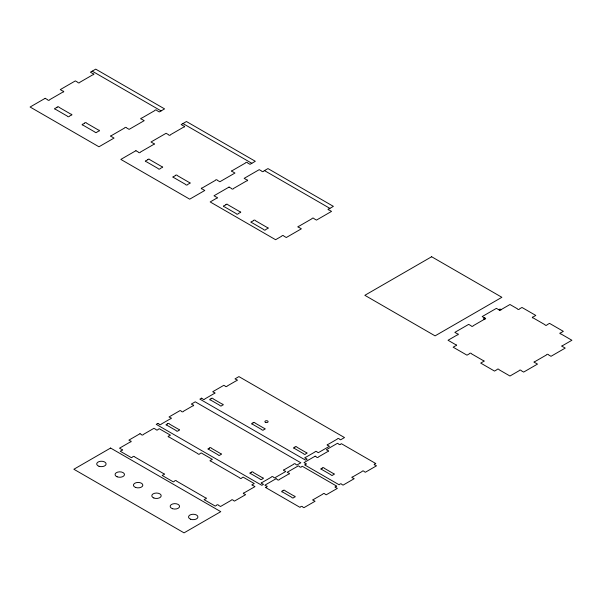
<?xml version="1.0" encoding="UTF-8"?>
<svg xmlns="http://www.w3.org/2000/svg" width="602" height="602" viewBox="0 0 602 602"><rect width="100%" height="100%" fill="white"/><g stroke="black" fill="none" stroke-linecap="round" stroke-linejoin="round"><path stroke-width="0.9" d="M484.633 319.135L473.127 325.78A0.971 0.564 0 0 1 472.186 326.374A0.971 0.564 0 0 1 471.178 325.81L468.68 324.365L454.849 332.357L457.347 333.794A0.971 0.564 0 0 1 458.325 334.373A0.971 0.564 0 0 1 457.294 334.923L448.038 340.258L455.594 344.622A0.971 0.564 0 0 1 456.625 345.164A0.971 0.564 0 0 1 455.654 345.744L453.148 347.188L466.986 355.172L469.485 353.728A0.971 0.564 0 0 1 470.486 353.171A0.971 0.564 0 0 1 471.426 353.765L483.135 360.523A0.971 0.564 0 0 1 484.166 361.072A0.971 0.564 0 0 1 483.195 361.651L480.697 363.089L494.528 371.08L497.026 369.636A0.971 0.564 0 0 1 498.027 369.071A0.971 0.564 0 0 1 498.975 369.666L509.969 376.017L519.225 370.674A0.971 0.564 0 0 1 520.166 370.079A0.971 0.564 0 0 1 521.166 370.644L523.665 372.081L537.496 364.097L534.997 362.652A0.971 0.564 0 0 1 534.027 362.073A0.971 0.564 0 0 1 535.058 361.531L546.563 354.887A0.971 0.564 0 0 1 547.511 354.292A0.971 0.564 0 0 1 548.512 354.856L551.011 356.301L565.218 348.091L562.719 346.647A0.971 0.564 0 0 1 561.749 346.075A0.971 0.564 0 0 1 562.78 345.525L571.9 340.258L560.906 333.914A0.971 0.564 0 0 1 559.875 333.365A0.971 0.564 0 0 1 560.846 332.786L563.344 331.348L549.513 323.357L547.015 324.802A0.971 0.564 0 0 1 546.014 325.366A0.971 0.564 0 0 1 545.066 324.771L533.357 318.007A0.971 0.564 0 0 1 532.326 317.465A0.971 0.564 0 0 1 533.304 316.885L535.803 315.44L521.972 307.456L519.466 308.901A0.971 0.564 0 0 1 518.465 309.466A0.971 0.564 0 0 1 517.524 308.864L509.969 304.507L500.849 309.774M92.226 71.156L161.088 110.911M182.97 123.545L251.832 163.3M264.474 170.599L329.896 208.375M498.9 309.804L496.402 308.359L482.194 316.569L484.693 318.007M45.18 98.314L30.1 107.021L98.961 146.783L114.041 138.076L111.543 136.631A0.971 0.564 0 0 1 110.572 136.052A0.971 0.564 0 0 1 111.603 135.503L124.682 127.955A0.971 0.564 0 0 1 125.622 127.361A0.971 0.564 0 0 1 126.631 127.925L129.129 129.362L144.209 120.656L141.711 119.211A0.971 0.564 0 0 1 140.74 118.632A0.971 0.564 0 0 1 141.771 118.09L154.849 110.542A0.971 0.564 0 0 1 155.79 109.94A0.971 0.564 0 0 1 156.791 110.505L159.297 111.949L164.579 108.894L95.718 69.14L90.428 72.195L92.934 73.632A0.971 0.564 0 0 1 93.904 74.212A0.971 0.564 0 0 1 92.874 74.761L79.795 82.308A0.971 0.564 0 0 1 78.847 82.903A0.971 0.564 0 0 1 77.846 82.339L75.348 80.901L60.268 89.608L62.766 91.052A0.971 0.564 0 0 1 63.737 91.632A0.971 0.564 0 0 1 62.706 92.174L49.627 99.721A0.971 0.564 0 0 1 48.687 100.323A0.971 0.564 0 0 1 47.678 99.759L45.18 98.314M57.092 107.306L55.55 108.194A0.971 0.564 0 0 0 54.579 108.759A0.971 0.564 0 0 0 55.55 109.323L67.439 116.186A0.971 0.564 0 0 0 68.41 116.743A0.971 0.564 0 0 0 69.388 116.186L70.923 115.291A0.971 0.564 0 0 0 71.901 114.734A0.971 0.564 0 0 0 70.923 114.169L59.041 107.306A0.971 0.564 0 0 0 58.07 106.742A0.971 0.564 0 0 0 57.092 107.306M84.656 123.199L83.114 124.087A0.971 0.564 0 0 0 82.143 124.652A0.971 0.564 0 0 0 83.114 125.216L95.003 132.079A0.971 0.564 0 0 0 95.974 132.636A0.971 0.564 0 0 0 96.945 132.079L98.487 131.183A0.971 0.564 0 0 0 99.465 130.626A0.971 0.564 0 0 0 98.487 130.062L86.605 123.199A0.971 0.564 0 0 0 85.627 122.635A0.971 0.564 0 0 0 84.656 123.199M135.924 150.703L120.844 159.41L189.705 199.172L204.785 190.465L202.287 189.02A0.971 0.564 0 0 1 201.316 188.441A0.971 0.564 0 0 1 202.347 187.892L215.426 180.344A0.971 0.564 0 0 1 216.366 179.75A0.971 0.564 0 0 1 217.367 180.314L219.873 181.751L234.953 173.045L232.455 171.6A0.971 0.564 0 0 1 231.477 171.021A0.971 0.564 0 0 1 232.507 170.479L245.593 162.931A0.971 0.564 0 0 1 246.534 162.329A0.971 0.564 0 0 1 247.535 162.894L250.033 164.338L255.316 161.283L186.454 121.529L181.172 124.584L183.67 126.021A0.971 0.564 0 0 1 184.648 126.601A0.971 0.564 0 0 1 183.61 127.15L170.532 134.697A0.971 0.564 0 0 1 169.591 135.292A0.971 0.564 0 0 1 168.59 134.728L166.092 133.29L151.004 141.997L153.502 143.442A0.971 0.564 0 0 1 154.481 144.021A0.971 0.564 0 0 1 153.45 144.563L140.371 152.11A0.971 0.564 0 0 1 139.423 152.712A0.971 0.564 0 0 1 138.422 152.148L135.924 150.703M147.851 159.688L146.309 160.576A0.971 0.564 0 0 0 145.338 161.14A0.971 0.564 0 0 0 146.309 161.697L158.198 168.56A0.971 0.564 0 0 0 159.169 169.124A0.971 0.564 0 0 0 160.147 168.56L161.682 167.672A0.971 0.564 0 0 0 162.66 167.108A0.971 0.564 0 0 0 161.682 166.551L149.8 159.688A0.971 0.564 0 0 0 148.829 159.124A0.971 0.564 0 0 0 147.851 159.688M175.378 175.596L173.835 176.491A0.971 0.564 0 0 0 172.864 177.048A0.971 0.564 0 0 0 173.835 177.613L185.725 184.475A0.971 0.564 0 0 0 186.695 185.04A0.971 0.564 0 0 0 187.673 184.475L189.209 183.587A0.971 0.564 0 0 0 190.187 183.023A0.971 0.564 0 0 0 189.209 182.459L177.327 175.596A0.971 0.564 0 0 0 176.356 175.039A0.971 0.564 0 0 0 175.378 175.596M229.069 187.064L213.988 195.778L216.487 197.215A0.971 0.564 0 0 1 217.457 197.795A0.971 0.564 0 0 1 216.427 198.344L210.181 201.948L275.596 239.716L281.849 236.112A0.971 0.564 0 0 1 282.789 235.517A0.971 0.564 0 0 1 283.798 236.074L286.296 237.519L301.376 228.813L298.878 227.368A0.971 0.564 0 0 1 297.907 226.788A0.971 0.564 0 0 1 298.938 226.247L312.017 218.692A0.971 0.564 0 0 1 312.957 218.097A0.971 0.564 0 0 1 313.958 218.661L316.456 220.106L331.544 211.392L329.046 209.955A0.971 0.564 0 0 1 328.067 209.376A0.971 0.564 0 0 1 329.098 208.826L333.38 206.358L267.965 168.59L263.684 171.058A0.971 0.564 0 0 1 262.735 171.653A0.971 0.564 0 0 1 261.735 171.096L259.236 169.651L244.156 178.358L246.654 179.802A0.971 0.564 0 0 1 247.625 180.382A0.971 0.564 0 0 1 246.594 180.924L233.516 188.479A0.971 0.564 0 0 1 232.575 189.073A0.971 0.564 0 0 1 231.567 188.509L229.069 187.064M225.916 204.755L224.373 205.643A0.971 0.564 0 0 0 223.402 206.208A0.971 0.564 0 0 0 224.373 206.772L236.262 213.635A0.971 0.564 0 0 0 237.233 214.192A0.971 0.564 0 0 0 238.211 213.635L239.746 212.739A0.971 0.564 0 0 0 240.725 212.182A0.971 0.564 0 0 0 239.746 211.618L227.865 204.755A0.971 0.564 0 0 0 226.894 204.191A0.971 0.564 0 0 0 225.916 204.755M253.442 220.671L251.899 221.559A0.971 0.564 0 0 0 250.929 222.123A0.971 0.564 0 0 0 251.899 222.687L263.789 229.543A0.971 0.564 0 0 0 264.76 230.107A0.971 0.564 0 0 0 265.738 229.543L267.273 228.655A0.971 0.564 0 0 0 268.251 228.09A0.971 0.564 0 0 0 267.273 227.533L255.391 220.671A0.971 0.564 0 0 0 254.42 220.106A0.971 0.564 0 0 0 253.442 220.671M431.642 256.745L364.842 295.311L435.08 335.863L501.88 297.298L431.642 256.745M110.595 448.046L73.865 469.251L184.046 532.86L220.768 511.655L110.595 448.046M140.025 433.703L128.873 440.137L130.198 440.905A0.971 0.564 0 0 1 131.168 441.462A0.971 0.564 0 0 1 130.198 442.026L119.527 448.181L121.581 449.37A0.971 0.564 0 0 1 122.552 449.927A0.971 0.564 0 0 1 121.581 450.492L120.257 451.259L131.417 457.693L132.733 456.933A0.971 0.564 0 0 1 133.712 456.369A0.971 0.564 0 0 1 134.682 456.933L163.496 473.563A0.971 0.564 0 0 1 164.466 474.128A0.971 0.564 0 0 1 163.496 474.692L162.171 475.452L173.323 481.893L174.648 481.126A0.971 0.564 0 0 1 175.618 480.569A0.971 0.564 0 0 1 176.597 481.126L205.402 497.764A0.971 0.564 0 0 1 206.381 498.328A0.971 0.564 0 0 1 205.402 498.885L204.086 499.652L215.238 506.086L216.554 505.326A0.971 0.564 0 0 1 217.533 504.762A0.971 0.564 0 0 1 218.503 505.326L220.528 506.493L231.191 500.337A0.971 0.564 0 0 1 232.169 499.773A0.971 0.564 0 0 1 233.14 500.337L234.464 501.097L245.616 494.663L244.292 493.896A0.971 0.564 0 0 1 243.321 493.339A0.971 0.564 0 0 1 244.292 492.775L254.962 486.619L252.938 485.445A0.971 0.564 0 0 1 251.96 484.888A0.971 0.564 0 0 1 252.938 484.324L254.255 483.564L243.103 477.123L241.786 477.883A0.971 0.564 0 0 1 240.808 478.447A0.971 0.564 0 0 1 239.837 477.883L211.024 461.252A0.971 0.564 0 0 1 210.053 460.688A0.971 0.564 0 0 1 211.024 460.124L212.348 459.364L201.196 452.922L199.872 453.69A0.971 0.564 0 0 1 198.901 454.247A0.971 0.564 0 0 1 197.923 453.69L169.117 437.052A0.971 0.564 0 0 1 168.139 436.488A0.971 0.564 0 0 1 169.117 435.931L170.434 435.163L159.282 428.729L157.957 429.489A0.971 0.564 0 0 1 156.987 430.054A0.971 0.564 0 0 1 156.016 429.489L153.961 428.308L143.299 434.463A0.971 0.564 0 0 1 142.32 435.028A0.971 0.564 0 0 1 141.35 434.463L140.025 433.703M157.882 423.394L156.227 424.35L261.81 485.31L263.473 484.354L262.148 483.587A0.971 0.564 0 0 1 261.178 483.03A0.971 0.564 0 0 1 262.148 482.465L271.359 477.153A0.971 0.564 0 0 1 272.33 476.588A0.971 0.564 0 0 1 273.3 477.153L274.625 477.913L285.777 471.471L284.46 470.711A0.971 0.564 0 0 1 283.482 470.147A0.971 0.564 0 0 1 284.46 469.583L293.663 464.27A0.971 0.564 0 0 1 294.634 463.706A0.971 0.564 0 0 1 295.612 464.27L296.929 465.037L300.834 462.78L195.244 401.82L191.346 404.07L192.663 404.837A0.971 0.564 0 0 1 193.641 405.394A0.971 0.564 0 0 1 192.663 405.959L183.459 411.271A0.971 0.564 0 0 1 182.489 411.836A0.971 0.564 0 0 1 181.511 411.271L180.186 410.511L169.034 416.953L170.358 417.713A0.971 0.564 0 0 1 171.329 418.277A0.971 0.564 0 0 1 170.358 418.841L161.155 424.154A0.971 0.564 0 0 1 160.177 424.719A0.971 0.564 0 0 1 159.206 424.154L157.882 423.394M201.557 398.178L199.894 399.134L305.485 460.094L307.148 459.138L305.824 458.378A0.971 0.564 0 0 1 304.853 457.813A0.971 0.564 0 0 1 305.824 457.249L315.027 451.936A0.971 0.564 0 0 1 316.005 451.372A0.971 0.564 0 0 1 316.976 451.936L318.3 452.696L329.452 446.263L328.128 445.495A0.971 0.564 0 0 1 327.157 444.931A0.971 0.564 0 0 1 328.128 444.374L337.338 439.054A0.971 0.564 0 0 1 338.309 438.497A0.971 0.564 0 0 1 339.28 439.054L340.604 439.821L344.51 437.564L238.919 376.604L235.013 378.861L236.338 379.621A0.971 0.564 0 0 1 237.308 380.186A0.971 0.564 0 0 1 236.338 380.75L227.135 386.063A0.971 0.564 0 0 1 226.156 386.619A0.971 0.564 0 0 1 225.186 386.063L223.861 385.295L212.709 391.736L214.034 392.496A0.971 0.564 0 0 1 215.004 393.061A0.971 0.564 0 0 1 214.034 393.625L204.823 398.938A0.971 0.564 0 0 1 203.852 399.502A0.971 0.564 0 0 1 202.874 398.938L201.557 398.178M167.446 423.981L167.04 424.214A0.971 0.564 0 0 0 166.062 424.794A0.971 0.564 0 0 0 167.093 425.343L176.273 430.641A0.971 0.564 0 0 0 177.244 431.205A0.971 0.564 0 0 0 178.222 430.641L178.568 430.438A0.971 0.564 0 0 0 179.539 429.873A0.971 0.564 0 0 0 178.568 429.316L169.388 424.019A0.971 0.564 0 0 0 168.447 423.417A0.971 0.564 0 0 0 167.446 423.981M211.114 398.765L210.708 399.006A0.971 0.564 0 0 0 209.737 399.585A0.971 0.564 0 0 0 210.768 400.127L219.941 405.424A0.971 0.564 0 0 0 220.919 405.989A0.971 0.564 0 0 0 221.89 405.424L222.236 405.221A0.971 0.564 0 0 0 223.214 404.664A0.971 0.564 0 0 0 222.236 404.1L213.063 398.802A0.971 0.564 0 0 0 212.122 398.208A0.971 0.564 0 0 0 211.114 398.765M209.353 448.181L208.947 448.415A0.971 0.564 0 0 0 207.976 448.994A0.971 0.564 0 0 0 209.007 449.536L218.18 454.834A0.971 0.564 0 0 0 219.158 455.398A0.971 0.564 0 0 0 220.129 454.834L220.475 454.638A0.971 0.564 0 0 0 221.453 454.074A0.971 0.564 0 0 0 220.475 453.509L211.302 448.212A0.971 0.564 0 0 0 210.354 447.617A0.971 0.564 0 0 0 209.353 448.181M253.028 422.965L252.622 423.198A0.971 0.564 0 0 0 251.644 423.778A0.971 0.564 0 0 0 252.674 424.327L261.855 429.625A0.971 0.564 0 0 0 262.826 430.182A0.971 0.564 0 0 0 263.804 429.625L264.15 429.422A0.971 0.564 0 0 0 265.121 428.857A0.971 0.564 0 0 0 264.15 428.3L254.97 422.995A0.971 0.564 0 0 0 254.029 422.401A0.971 0.564 0 0 0 253.028 422.965M251.267 472.374L250.861 472.615A0.971 0.564 0 0 0 249.883 473.195A0.971 0.564 0 0 0 250.914 473.736L260.094 479.034A0.971 0.564 0 0 0 261.065 479.598A0.971 0.564 0 0 0 262.043 479.034L262.389 478.831A0.971 0.564 0 0 0 263.36 478.274A0.971 0.564 0 0 0 262.389 477.71L253.209 472.412A0.971 0.564 0 0 0 252.268 471.817A0.971 0.564 0 0 0 251.267 472.374M294.935 447.166L294.528 447.399A0.971 0.564 0 0 0 293.558 447.978A0.971 0.564 0 0 0 294.589 448.52L303.769 453.818A0.971 0.564 0 0 0 304.74 454.382A0.971 0.564 0 0 0 305.711 453.818L306.064 453.622A0.971 0.564 0 0 0 307.035 453.058A0.971 0.564 0 0 0 306.064 452.493L296.884 447.196A0.971 0.564 0 0 0 295.943 446.601A0.971 0.564 0 0 0 294.935 447.166M276.032 478.725L264.88 485.167L266.204 485.927A0.971 0.564 0 0 1 267.175 486.491A0.971 0.564 0 0 1 266.204 487.048L265.512 487.447L299.947 507.328L300.631 506.929A0.971 0.564 0 0 1 301.61 506.365A0.971 0.564 0 0 1 302.58 506.929L303.905 507.697L315.057 501.255L313.732 500.488A0.971 0.564 0 0 1 312.762 499.931A0.971 0.564 0 0 1 313.732 499.367L322.935 494.054A0.971 0.564 0 0 1 323.914 493.489A0.971 0.564 0 0 1 324.884 494.054L326.209 494.814L337.361 488.372L336.036 487.612A0.971 0.564 0 0 1 335.066 487.048A0.971 0.564 0 0 1 336.036 486.491L336.676 486.123L302.242 466.241L301.61 466.61A0.971 0.564 0 0 1 300.631 467.175A0.971 0.564 0 0 1 299.661 466.61L298.336 465.85L287.184 472.284L288.508 473.052A0.971 0.564 0 0 1 289.479 473.608A0.971 0.564 0 0 1 288.508 474.173L279.305 479.485A0.971 0.564 0 0 1 278.327 480.05A0.971 0.564 0 0 1 277.356 479.485L276.032 478.725M315.177 456.166L304.025 462.607L305.342 463.367A0.971 0.564 0 0 1 306.32 463.931A0.971 0.564 0 0 1 305.342 464.496L304.657 464.887L339.092 484.768L339.776 484.369A0.971 0.564 0 0 1 340.747 483.812A0.971 0.564 0 0 1 341.725 484.369L343.042 485.137L354.194 478.695L352.877 477.935A0.971 0.564 0 0 1 351.899 477.371A0.971 0.564 0 0 1 352.877 476.807L362.08 471.494A0.971 0.564 0 0 1 363.059 470.93A0.971 0.564 0 0 1 364.029 471.494L365.354 472.254L376.506 465.82L375.181 465.053A0.971 0.564 0 0 1 374.211 464.496A0.971 0.564 0 0 1 375.181 463.931L375.814 463.563L341.387 443.689L340.755 444.05A0.971 0.564 0 0 1 339.776 444.615A0.971 0.564 0 0 1 338.806 444.05L337.481 443.29L326.329 449.732L327.654 450.492A0.971 0.564 0 0 1 328.624 451.056A0.971 0.564 0 0 1 327.654 451.613L318.443 456.933A0.971 0.564 0 0 1 317.472 457.49A0.971 0.564 0 0 1 316.494 456.933L315.177 456.166M283.068 490.735L282.662 490.976A0.971 0.564 0 0 0 281.683 491.548A0.971 0.564 0 0 0 282.722 492.097L291.895 497.395A0.971 0.564 0 0 0 292.873 497.959A0.971 0.564 0 0 0 293.844 497.395L294.19 497.192A0.971 0.564 0 0 0 295.168 496.635A0.971 0.564 0 0 0 294.19 496.071L285.017 490.773A0.971 0.564 0 0 0 284.069 490.178A0.971 0.564 0 0 0 283.068 490.735M322.213 468.183L321.807 468.416A0.971 0.564 0 0 0 320.828 468.996A0.971 0.564 0 0 0 321.859 469.537L331.04 474.835A0.971 0.564 0 0 0 332.011 475.399A0.971 0.564 0 0 0 332.989 474.835L333.335 474.639A0.971 0.564 0 0 0 334.306 474.075A0.971 0.564 0 0 0 333.335 473.511L324.154 468.213A0.971 0.564 0 0 0 323.214 467.619A0.971 0.564 0 0 0 322.213 468.183M265.587 422.423A1.625 0.941 0 0 0 268.116 421.716A1.625 0.941 0 0 0 265.783 420.806A1.625 0.941 0 0 0 265.587 422.423M190.586 519.21A4.711 2.717 0 0 0 197.923 517.148A4.711 2.717 0 0 0 191.173 514.514A4.711 2.717 0 0 0 190.586 519.21M172.511 508.705A4.711 2.717 0 0 0 179.569 506.357A4.711 2.717 0 0 0 172.511 504.002A4.711 2.717 0 0 0 172.511 508.705M153.864 498.004A4.711 2.717 0 0 0 161.193 495.95A4.711 2.717 0 0 0 154.443 493.309A4.711 2.717 0 0 0 153.864 498.004M135.495 487.402A4.711 2.717 0 0 0 142.832 485.347A4.711 2.717 0 0 0 136.082 482.706A4.711 2.717 0 0 0 135.495 487.402M117.134 476.799A4.711 2.717 0 0 0 124.471 474.745A4.711 2.717 0 0 0 117.714 472.103A4.711 2.717 0 0 0 117.134 476.799M99.059 466.302A4.711 2.717 0 0 0 106.118 463.946A4.711 2.717 0 0 0 99.059 461.591A4.711 2.717 0 0 0 99.059 466.302M484.143 319.037A0.971 0.564 0 0 0 485.663 318.608A0.971 0.564 0 0 0 484.264 318.067A0.971 0.564 0 0 0 484.143 319.037M499.54 310.211A0.971 0.564 0 0 0 500.999 309.721A0.971 0.564 0 0 0 499.54 309.232A0.971 0.564 0 0 0 499.54 310.211"/></g></svg>
